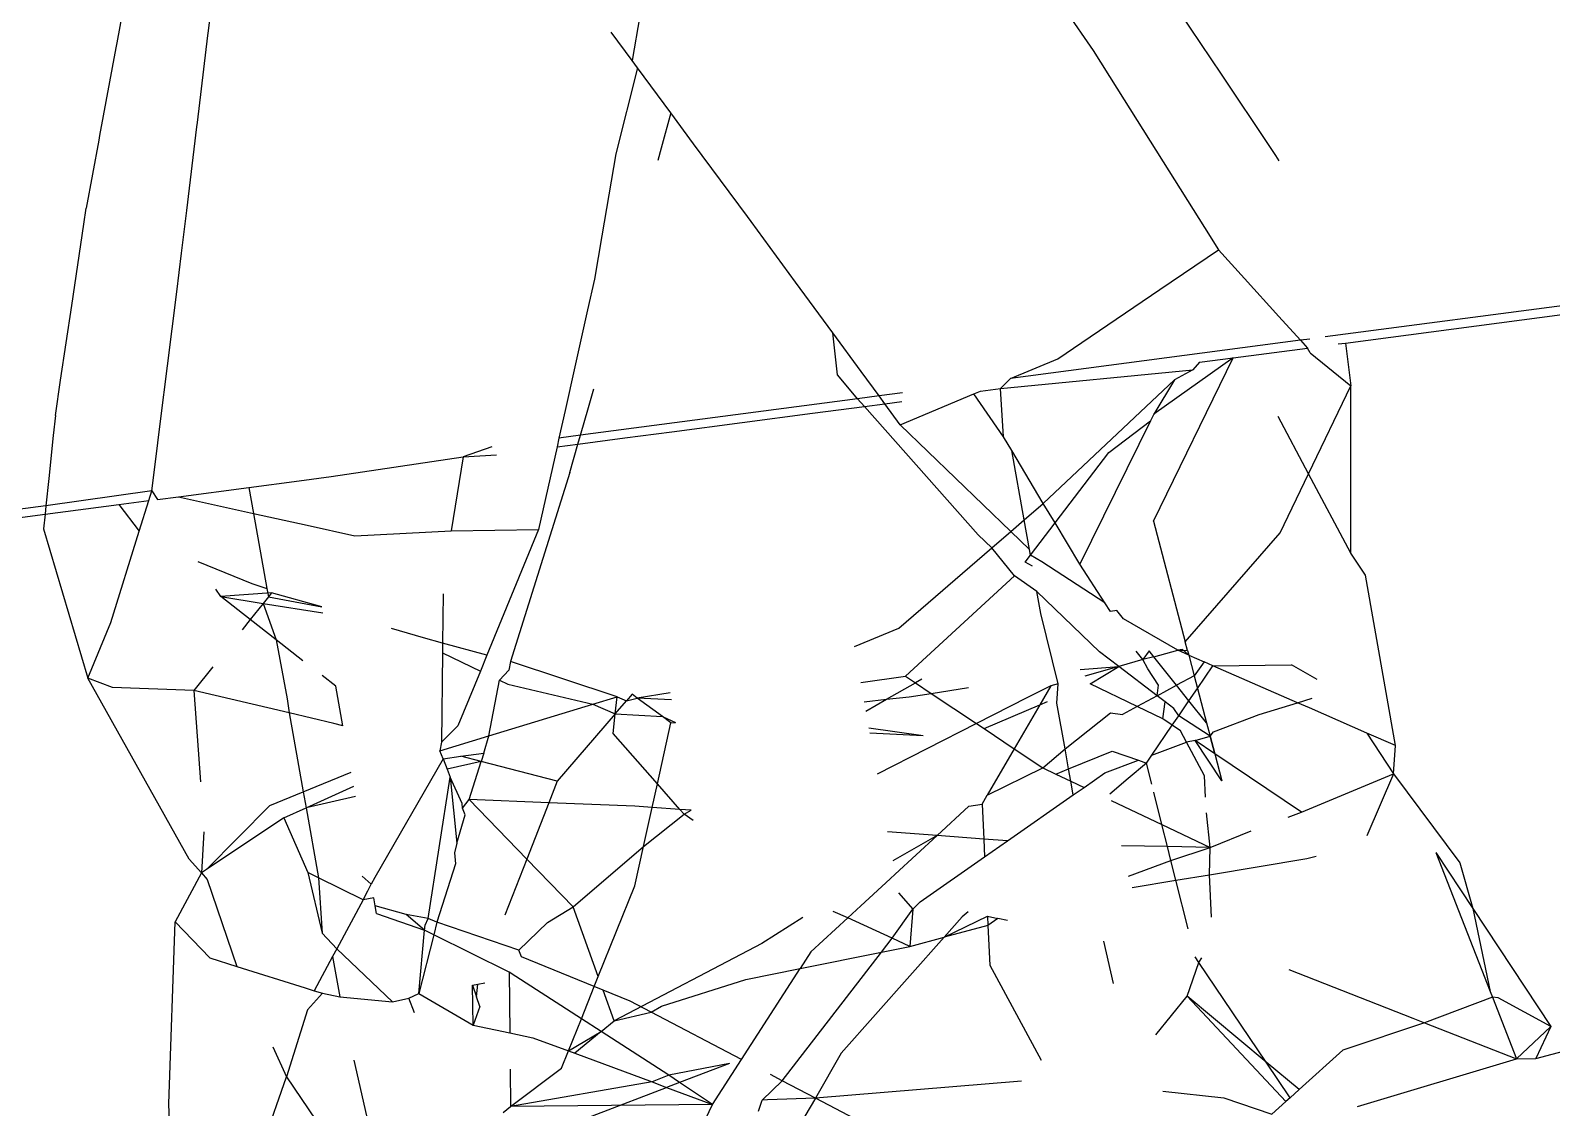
# Model space of a CAD drawing. Header units: inches. Extents: x 3324238 to 135265466, y -1036581 to 20094598.
# Drawn here: x 3354731.3579 to 3354731.6965, y -519087.141 to -519086.9011 of the extents above; entities that cross this region are included whole.
import ezdxf

# ---------------------------------------------------------------- set-up
doc = ezdxf.new("R2010")
doc.units = ezdxf.units.IN
doc.header["$MEASUREMENT"] = 0

msp = doc.modelspace()

# ---------------------------------------------------------------- linework, layer by layer
for p, q in [((3354731.39751, -519086.90125, 0.00267), (3354731.39974, -519086.88293, 0.00267)), ((3354731.38067, -519086.88445, 0.00267), (3354731.37707, -519086.90394, 0.00267)), ((3354731.58827, -519086.89668, 0.00267), (3354731.59444, -519086.90562, 0.00267)), ((3354731.62301, -519086.91091, 0.00267), (3354731.61138, -519086.89358, 0.00267)), ((3354731.49351, -519086.89793, 0.00267), (3354731.4918, -519086.90785, 0.00267)), ((3354731.39503, -519086.92164, 0.00267), (3354731.39738, -519086.90227, 0.00267)), ((3354731.39738, -519086.90227, 0.00267), (3354731.39751, -519086.90125, 0.00267)), ((3354731.4918, -519086.90785, 0.00267), (3354731.48712, -519086.90153, 0.00267)), ((3354731.37686, -519086.90503, 0.00267), (3354731.37326, -519086.92451, 0.00267)), ((3354731.37707, -519086.90394, 0.00267), (3354731.37686, -519086.90503, 0.00267)), ((3354731.59444, -519086.90562, 0.00267), (3354731.5997, -519086.91398, 0.00267)), ((3354731.493, -519086.90947, 0.00267), (3354731.48821, -519086.92866, 0.00267)), ((3354731.493, -519086.90947, 0.00267), (3354731.4918, -519086.90785, 0.00267)), ((3354731.50041, -519086.91949, 0.00267), (3354731.493, -519086.90947, 0.00267)), ((3354731.63397, -519086.92724, 0.00267), (3354731.62301, -519086.91091, 0.00267)), ((3354731.5997, -519086.91398, 0.00267), (3354731.61002, -519086.9304, 0.00267)), ((3354731.50041, -519086.91949, 0.00267), (3354731.49829, -519086.92733, 0.00267)), ((3354731.50551, -519086.92638, 0.00267), (3354731.50041, -519086.91949, 0.00267)), ((3354731.39265, -519086.94125, 0.00267), (3354731.39491, -519086.92264, 0.00267)), ((3354731.39491, -519086.92264, 0.00267), (3354731.39503, -519086.92164, 0.00267)), ((3354731.37307, -519086.92557, 0.00267), (3354731.37027, -519086.94072, 0.00267)), ((3354731.37326, -519086.92451, 0.00267), (3354731.37307, -519086.92557, 0.00267)), ((3354731.51749, -519086.94258, 0.00267), (3354731.50551, -519086.92638, 0.00267)), ((3354731.63514, -519086.92899, 0.00267), (3354731.63397, -519086.92724, 0.00267)), ((3354731.48821, -519086.92866, 0.00267), (3354731.48507, -519086.94685, 0.00267)), ((3354731.49829, -519086.92733, 0.00267), (3354731.49754, -519086.93011, 0.00267)), ((3354731.61002, -519086.9304, 0.00267), (3354731.61923, -519086.94505, 0.00267)), ((3354731.6359, -519086.93021, 0.00267), (3354731.63514, -519086.92899, 0.00267)), ((3354731.36974, -519086.94426, 0.00267), (3354731.37027, -519086.94072, 0.00267)), ((3354731.39149, -519086.95076, 0.00267), (3354731.39265, -519086.94125, 0.00267)), ((3354731.51832, -519086.94369, 0.00267), (3354731.51749, -519086.94258, 0.00267)), ((3354731.52822, -519086.95719, 0.00267), (3354731.51832, -519086.94369, 0.00267)), ((3354731.36705, -519086.9624, 0.00267), (3354731.36974, -519086.94426, 0.00267)), ((3354731.48507, -519086.94685, 0.00267), (3354731.48341, -519086.95651, 0.00267)), ((3354731.61923, -519086.94505, 0.00267), (3354731.62236, -519086.95003, 0.00267)), ((3354731.39043, -519086.95932, 0.00267), (3354731.39149, -519086.95076, 0.00267)), ((3354731.60932, -519086.95886, 0.00267), (3354731.62236, -519086.95003, 0.00267)), ((3354731.62236, -519086.95003, 0.00267), (3354731.62813, -519086.95639, 0.00267)), ((3354731.7923, -519086.95012, 0.00267), (3354731.64611, -519086.96941, 0.00267)), ((3354731.48341, -519086.95651, 0.00267), (3354731.48188, -519086.96338, 0.00267)), ((3354731.53648, -519086.96846, 0.00267), (3354731.52822, -519086.95719, 0.00267)), ((3354731.62813, -519086.95639, 0.00267), (3354731.63583, -519086.96488, 0.00267)), ((3354731.38837, -519086.97585, 0.00267), (3354731.39043, -519086.95932, 0.00267)), ((3354731.59191, -519086.97066, 0.00267), (3354731.60932, -519086.95886, 0.00267)), ((3354731.36459, -519086.97902, 0.00267), (3354731.36705, -519086.9624, 0.00267)), ((3354731.48188, -519086.96338, 0.00267), (3354731.47907, -519086.97602, 0.00267)), ((3354731.65067, -519086.97075, 0.00267), (3354731.70755, -519086.96326, 0.00267)), ((3354731.63583, -519086.96488, 0.00267), (3354731.64061, -519086.97014, 0.00267)), ((3354731.53756, -519086.97782, 0.00267), (3354731.53648, -519086.96846, 0.00267)), ((3354731.54284, -519086.97712, 0.00267), (3354731.53648, -519086.96846, 0.00267)), ((3354731.64061, -519086.97014, 0.00267), (3354731.57607, -519086.97865, 0.00267)), ((3354731.58663, -519086.97424, 0.00267), (3354731.59191, -519086.97066, 0.00267)), ((3354731.64272, -519086.96986, 0.00267), (3354731.64061, -519086.97014, 0.00267)), ((3354731.64061, -519086.97014, 0.00267), (3354731.64218, -519086.97187, 0.00267)), ((3354731.64904, -519086.97096, 0.00267), (3354731.65067, -519086.97075, 0.00267)), ((3354731.65067, -519086.97075, 0.00267), (3354731.65183, -519086.98028, 0.00267)), ((3354731.57607, -519086.97865, 0.00267), (3354731.58663, -519086.97424, 0.00267)), ((3354731.60787, -519087.01044, 0.00267), (3354731.6256, -519086.97405, 0.00267)), ((3354731.6256, -519086.97405, 0.00267), (3354731.60796, -519086.98661, 0.00267)), ((3354731.61814, -519086.97503, 0.00267), (3354731.6256, -519086.97405, 0.00267)), ((3354731.6256, -519086.97405, 0.00267), (3354731.64218, -519086.97187, 0.00267)), ((3354731.64275, -519086.97296, 0.00267), (3354731.64218, -519086.97187, 0.00267)), ((3354731.64275, -519086.97296, 0.00267), (3354731.65183, -519086.98028, 0.00267)), ((3354731.38684, -519086.98817, 0.00267), (3354731.38837, -519086.97585, 0.00267)), ((3354731.47907, -519086.97602, 0.00267), (3354731.4769, -519086.98581, 0.00267)), ((3354731.54056, -519086.98148, 0.00267), (3354731.53756, -519086.97782, 0.00267)), ((3354731.5468, -519086.98252, 0.00267), (3354731.54284, -519086.97712, 0.00267)), ((3354731.57386, -519086.98087, 0.00267), (3354731.61663, -519086.97675, 0.00267)), ((3354731.61663, -519086.97675, 0.00267), (3354731.61254, -519086.97896, 0.00267)), ((3354731.61814, -519086.97503, 0.00267), (3354731.61663, -519086.97675, 0.00267)), ((3354731.36342, -519086.98693, 0.00267), (3354731.36459, -519086.97902, 0.00267)), ((3354731.48208, -519086.98513, 0.00267), (3354731.48327, -519086.98096, 0.00267)), ((3354731.56789, -519086.98208, 0.00267), (3354731.56938, -519086.98146, 0.00267)), ((3354731.56938, -519086.98146, 0.00267), (3354731.57386, -519086.98087, 0.00267)), ((3354731.57386, -519086.98087, 0.00267), (3354731.57607, -519086.97865, 0.00267)), ((3354731.57449, -519086.99163, 0.00267), (3354731.57386, -519086.98087, 0.00267)), ((3354731.58334, -519087.00649, 0.00267), (3354731.61254, -519086.97896, 0.00267)), ((3354731.61254, -519086.97896, 0.00267), (3354731.60796, -519086.98661, 0.00267)), ((3354731.64243, -519086.99985, 0.00267), (3354731.65183, -519086.98028, 0.00267)), ((3354731.65186, -519087.01755, 0.00267), (3354731.65183, -519086.98028, 0.00267)), ((3354731.54203, -519086.98315, 0.00267), (3354731.48031, -519086.99129, 0.00267)), ((3354731.54203, -519086.98315, 0.00267), (3354731.54056, -519086.98148, 0.00267)), ((3354731.5468, -519086.98252, 0.00267), (3354731.54203, -519086.98315, 0.00267)), ((3354731.54354, -519086.98486, 0.00267), (3354731.54203, -519086.98315, 0.00267)), ((3354731.54354, -519086.98486, 0.00267), (3354731.54808, -519086.98426, 0.00267)), ((3354731.55198, -519086.98183, 0.00267), (3354731.5468, -519086.98252, 0.00267)), ((3354731.54808, -519086.98426, 0.00267), (3354731.5468, -519086.98252, 0.00267)), ((3354731.54808, -519086.98426, 0.00267), (3354731.55186, -519086.98376, 0.00267)), ((3354731.55151, -519086.98894, 0.00267), (3354731.54808, -519086.98426, 0.00267)), ((3354731.55151, -519086.98894, 0.00267), (3354731.56789, -519086.98208, 0.00267)), ((3354731.57449, -519086.99163, 0.00267), (3354731.56789, -519086.98208, 0.00267)), ((3354731.36342, -519086.98693, 0.00267), (3354731.36296, -519086.99131, 0.00267)), ((3354731.38564, -519086.99783, 0.00267), (3354731.38684, -519086.98817, 0.00267)), ((3354731.4769, -519086.98581, 0.00267), (3354731.47554, -519086.99192, 0.00267)), ((3354731.48031, -519086.99129, 0.00267), (3354731.48208, -519086.98513, 0.00267)), ((3354731.50067, -519086.99051, 0.00267), (3354731.53201, -519086.98638, 0.00267)), ((3354731.53201, -519086.98638, 0.00267), (3354731.54354, -519086.98486, 0.00267)), ((3354731.56887, -519087.0135, 0.00267), (3354731.54354, -519086.98486, 0.00267)), ((3354731.60723, -519086.98809, 0.00267), (3354731.59149, -519087.01996, 0.00267)), ((3354731.59798, -519086.99516, 0.00267), (3354731.60723, -519086.98809, 0.00267)), ((3354731.60796, -519086.98661, 0.00267), (3354731.60723, -519086.98809, 0.00267)), ((3354731.64243, -519086.99985, 0.00267), (3354731.63565, -519086.98713, 0.00267)), ((3354731.36296, -519086.99131, 0.00267), (3354731.36196, -519087.00095, 0.00267)), ((3354731.48031, -519086.99129, 0.00267), (3354731.47554, -519086.99192, 0.00267)), ((3354731.47974, -519086.99326, 0.00267), (3354731.48031, -519086.99129, 0.00267)), ((3354731.49017, -519086.99189, 0.00267), (3354731.50067, -519086.99051, 0.00267)), ((3354731.57611, -519087.01273, 0.00267), (3354731.55151, -519086.98894, 0.00267)), ((3354731.46062, -519086.99389, 0.00267), (3354731.45421, -519086.99608, 0.00267)), ((3354731.47511, -519086.99387, 0.00267), (3354731.47101, -519087.0123, 0.00267)), ((3354731.47554, -519086.99192, 0.00267), (3354731.47511, -519086.99387, 0.00267)), ((3354731.47511, -519086.99387, 0.00267), (3354731.47974, -519086.99326, 0.00267)), ((3354731.47793, -519086.99956, 0.00267), (3354731.47974, -519086.99326, 0.00267)), ((3354731.47974, -519086.99326, 0.00267), (3354731.49017, -519086.99189, 0.00267)), ((3354731.57633, -519086.99469, 0.00267), (3354731.57449, -519086.99163, 0.00267)), ((3354731.58334, -519087.00649, 0.00267), (3354731.57633, -519086.99469, 0.00267)), ((3354731.57909, -519087.01015, 0.00267), (3354731.57633, -519086.99469, 0.00267)), ((3354731.38491, -519087.00367, 0.00267), (3354731.38564, -519086.99783, 0.00267)), ((3354731.42484, -519087.00049, 0.00267), (3354731.45421, -519086.99608, 0.00267)), ((3354731.45421, -519086.99608, 0.00267), (3354731.45152, -519087.01259, 0.00267)), ((3354731.45421, -519086.99608, 0.00267), (3354731.46161, -519086.99565, 0.00267)), ((3354731.58599, -519087.0108, 0.00267), (3354731.59798, -519086.99516, 0.00267)), ((3354731.36196, -519087.00095, 0.00267), (3354731.36133, -519087.00699, 0.00267)), ((3354731.40648, -519087.00291, 0.00267), (3354731.41769, -519087.00143, 0.00267)), ((3354731.41769, -519087.00143, 0.00267), (3354731.42484, -519087.00049, 0.00267)), ((3354731.47793, -519086.99956, 0.00267), (3354731.46477, -519087.04167, 0.00267)), ((3354731.6361, -519087.01303, 0.00267), (3354731.64243, -519086.99985, 0.00267)), ((3354731.65186, -519087.01755, 0.00267), (3354731.64243, -519086.99985, 0.00267)), ((3354731.38491, -519087.00367, 0.00267), (3354731.36133, -519087.00699, 0.00267)), ((3354731.38423, -519087.00584, 0.00267), (3354731.38491, -519087.00367, 0.00267)), ((3354731.38491, -519087.00367, 0.00267), (3354731.38616, -519087.00559, 0.00267)), ((3354731.38616, -519087.00559, 0.00267), (3354731.3908, -519087.00498, 0.00267)), ((3354731.3908, -519087.00498, 0.00267), (3354731.40648, -519087.00291, 0.00267)), ((3354731.3908, -519087.00498, 0.00267), (3354731.40751, -519087.00868, 0.00267)), ((3354731.40648, -519087.00291, 0.00267), (3354731.40751, -519087.00868, 0.00267)), ((3354731.36133, -519087.00699, 0.00267), (3354727.58584, -519087.50611, 0.00267)), ((3354731.36113, -519087.00888, 0.00267), (3354731.37753, -519087.00672, 0.00267)), ((3354731.36133, -519087.00699, 0.00267), (3354731.36113, -519087.00888, 0.00267)), ((3354731.37753, -519087.00672, 0.00267), (3354731.38423, -519087.00584, 0.00267)), ((3354731.37753, -519087.00672, 0.00267), (3354731.3821, -519087.01265, 0.00267)), ((3354731.3821, -519087.01265, 0.00267), (3354731.38423, -519087.00584, 0.00267)), ((3354731.57909, -519087.01015, 0.00267), (3354731.58334, -519087.00649, 0.00267)), ((3354731.58599, -519087.0108, 0.00267), (3354731.58334, -519087.00649, 0.00267)), ((3354727.58584, -519087.50611, 0.00267), (3354731.36113, -519087.00888, 0.00267)), ((3354731.36113, -519087.00888, 0.00267), (3354731.36079, -519087.01216, 0.00267)), ((3354731.40751, -519087.00868, 0.00267), (3354731.41051, -519087.02544, 0.00267)), ((3354731.40751, -519087.00868, 0.00267), (3354731.41946, -519087.01133, 0.00267)), ((3354731.41946, -519087.01133, 0.00267), (3354731.43006, -519087.01369, 0.00267)), ((3354731.57611, -519087.01273, 0.00267), (3354731.57909, -519087.01015, 0.00267)), ((3354731.58028, -519087.01676, 0.00267), (3354731.57909, -519087.01015, 0.00267)), ((3354731.58049, -519087.01798, 0.00267), (3354731.58599, -519087.0108, 0.00267)), ((3354731.59149, -519087.01996, 0.00267), (3354731.58599, -519087.0108, 0.00267)), ((3354731.60787, -519087.01044, 0.00267), (3354731.61496, -519087.03731, 0.00267)), ((3354731.36079, -519087.01216, 0.00267), (3354731.37068, -519087.0454, 0.00267)), ((3354731.37574, -519087.03299, 0.00267), (3354731.3821, -519087.01265, 0.00267)), ((3354731.43006, -519087.01369, 0.00267), (3354731.45152, -519087.01259, 0.00267)), ((3354731.45152, -519087.01259, 0.00267), (3354731.47101, -519087.0123, 0.00267)), ((3354731.47101, -519087.0123, 0.00267), (3354731.45951, -519087.04025, 0.00267)), ((3354731.57187, -519087.01638, 0.00267), (3354731.56887, -519087.0135, 0.00267)), ((3354731.57187, -519087.01638, 0.00267), (3354731.57611, -519087.01273, 0.00267)), ((3354731.58028, -519087.01676, 0.00267), (3354731.57611, -519087.01273, 0.00267)), ((3354731.61496, -519087.03731, 0.00267), (3354731.6361, -519087.01303, 0.00267)), ((3354731.5512, -519087.03424, 0.00267), (3354731.57187, -519087.01638, 0.00267)), ((3354731.57696, -519087.0226, 0.00267), (3354731.57187, -519087.01638, 0.00267)), ((3354731.57931, -519087.01953, 0.00267), (3354731.58049, -519087.01798, 0.00267)), ((3354731.58049, -519087.01798, 0.00267), (3354731.58028, -519087.01676, 0.00267)), ((3354731.58307, -519087.01946, 0.00267), (3354731.58049, -519087.01798, 0.00267)), ((3354731.65506, -519087.02243, 0.00267), (3354731.65186, -519087.01755, 0.00267)), ((3354731.39514, -519087.01942, 0.00267), (3354731.40712, -519087.02431, 0.00267)), ((3354731.58094, -519087.02047, 0.00267), (3354731.57931, -519087.01953, 0.00267)), ((3354731.59708, -519087.02859, 0.00267), (3354731.58307, -519087.01946, 0.00267)), ((3354731.59708, -519087.02859, 0.00267), (3354731.59149, -519087.01996, 0.00267)), ((3354731.40712, -519087.02431, 0.00267), (3354731.41051, -519087.02544, 0.00267)), ((3354731.41051, -519087.02544, 0.00267), (3354731.41083, -519087.02727, 0.00267)), ((3354731.55268, -519087.04492, 0.00267), (3354731.57696, -519087.0226, 0.00267)), ((3354731.58194, -519087.02608, 0.00267), (3354731.57696, -519087.0226, 0.00267)), ((3354731.66175, -519087.06037, 0.00267), (3354731.65506, -519087.02243, 0.00267)), ((3354731.40022, -519087.02723, 0.00267), (3354731.39912, -519087.02555, 0.00267)), ((3354731.41155, -519087.02637, 0.00267), (3354731.40022, -519087.02723, 0.00267)), ((3354731.40022, -519087.02723, 0.00267), (3354731.40967, -519087.02873, 0.00267)), ((3354731.40679, -519087.03235, 0.00267), (3354731.40022, -519087.02723, 0.00267)), ((3354731.40967, -519087.02873, 0.00267), (3354731.40679, -519087.03235, 0.00267)), ((3354731.41083, -519087.02727, 0.00267), (3354731.40967, -519087.02873, 0.00267)), ((3354731.40967, -519087.02873, 0.00267), (3354731.41255, -519087.03684, 0.00267)), ((3354731.40967, -519087.02873, 0.00267), (3354731.42295, -519087.03084, 0.00267)), ((3354731.41155, -519087.02637, 0.00267), (3354731.41083, -519087.02727, 0.00267)), ((3354731.41083, -519087.02727, 0.00267), (3354731.42271, -519087.02949, 0.00267)), ((3354731.42271, -519087.02949, 0.00267), (3354731.41155, -519087.02637, 0.00267)), ((3354731.44973, -519087.02662, 0.00267), (3354731.44962, -519087.03757, 0.00267)), ((3354731.58282, -519087.03096, 0.00267), (3354731.58194, -519087.02608, 0.00267)), ((3354731.59587, -519087.03949, 0.00267), (3354731.58194, -519087.02608, 0.00267)), ((3354731.59833, -519087.03051, 0.00267), (3354731.59708, -519087.02859, 0.00267)), ((3354731.58666, -519087.04661, 0.00267), (3354731.58282, -519087.03096, 0.00267)), ((3354731.59977, -519087.03034, 0.00267), (3354731.59833, -519087.03051, 0.00267)), ((3354731.60125, -519087.0322, 0.00267), (3354731.59977, -519087.03034, 0.00267)), ((3354731.61333, -519087.03918, 0.00267), (3354731.60125, -519087.0322, 0.00267)), ((3354731.37068, -519087.0454, 0.00267), (3354731.37574, -519087.03299, 0.00267)), ((3354731.40679, -519087.03235, 0.00267), (3354731.405, -519087.0346, 0.00267)), ((3354731.41255, -519087.03684, 0.00267), (3354731.40679, -519087.03235, 0.00267)), ((3354731.44541, -519087.03643, 0.00267), (3354731.43825, -519087.03435, 0.00267)), ((3354731.5413, -519087.03831, 0.00267), (3354731.5512, -519087.03424, 0.00267)), ((3354731.41853, -519087.0415, 0.00267), (3354731.41255, -519087.03684, 0.00267)), ((3354731.41255, -519087.03684, 0.00267), (3354731.415, -519087.05, 0.00267)), ((3354731.44962, -519087.03757, 0.00267), (3354731.44541, -519087.03643, 0.00267)), ((3354731.44962, -519087.03757, 0.00267), (3354731.44959, -519087.03976, 0.00267)), ((3354731.45951, -519087.04025, 0.00267), (3354731.44962, -519087.03757, 0.00267)), ((3354731.61433, -519087.03903, 0.00267), (3354731.61333, -519087.03918, 0.00267)), ((3354731.61433, -519087.03903, 0.00267), (3354731.61573, -519087.04023, 0.00267)), ((3354731.61545, -519087.03919, 0.00267), (3354731.61496, -519087.03731, 0.00267)), ((3354731.44959, -519087.03976, 0.00267), (3354731.44939, -519087.05963, 0.00267)), ((3354731.44959, -519087.03976, 0.00267), (3354731.45806, -519087.04379, 0.00267)), ((3354731.45951, -519087.04025, 0.00267), (3354731.45806, -519087.04379, 0.00267)), ((3354731.46477, -519087.04167, 0.00267), (3354731.46435, -519087.04362, 0.00267)), ((3354731.48847, -519087.04955, 0.00267), (3354731.46477, -519087.04167, 0.00267)), ((3354731.60017, -519087.04277, 0.00267), (3354731.59587, -519087.03949, 0.00267)), ((3354731.60553, -519087.04125, 0.00267), (3354731.60017, -519087.04277, 0.00267)), ((3354731.60553, -519087.04125, 0.00267), (3354731.60405, -519087.03934, 0.00267)), ((3354731.60691, -519087.03929, 0.00267), (3354731.60553, -519087.04125, 0.00267)), ((3354731.60798, -519087.04063, 0.00267), (3354731.60553, -519087.04125, 0.00267)), ((3354731.60663, -519087.04332, 0.00267), (3354731.60553, -519087.04125, 0.00267)), ((3354731.60798, -519087.04063, 0.00267), (3354731.60691, -519087.03929, 0.00267)), ((3354731.60798, -519087.04063, 0.00267), (3354731.61333, -519087.03918, 0.00267)), ((3354731.61304, -519087.04697, 0.00267), (3354731.60798, -519087.04063, 0.00267)), ((3354731.61333, -519087.03918, 0.00267), (3354731.61545, -519087.03919, 0.00267)), ((3354731.61573, -519087.04023, 0.00267), (3354731.61333, -519087.03918, 0.00267)), ((3354731.61545, -519087.03919, 0.00267), (3354731.61573, -519087.04023, 0.00267)), ((3354731.61573, -519087.04023, 0.00267), (3354731.61917, -519087.04173, 0.00267)), ((3354731.61573, -519087.04023, 0.00267), (3354731.61695, -519087.04487, 0.00267)), ((3354731.61917, -519087.04173, 0.00267), (3354731.61695, -519087.04487, 0.00267)), ((3354731.62113, -519087.04262, 0.00267), (3354731.61917, -519087.04173, 0.00267)), ((3354731.37612, -519087.04747, 0.00267), (3354731.37068, -519087.0454, 0.00267)), ((3354731.3932, -519087.0857, 0.00267), (3354731.37068, -519087.0454, 0.00267)), ((3354731.39846, -519087.04283, 0.00267), (3354731.39427, -519087.04811, 0.00267)), ((3354731.42586, -519087.04714, 0.00267), (3354731.42278, -519087.04477, 0.00267)), ((3354731.45806, -519087.04379, 0.00267), (3354731.45305, -519087.05596, 0.00267)), ((3354731.46232, -519087.04583, 0.00267), (3354731.46435, -519087.04362, 0.00267)), ((3354731.54273, -519087.04631, 0.00267), (3354731.55268, -519087.04492, 0.00267)), ((3354731.55268, -519087.04492, 0.00267), (3354731.55489, -519087.0464, 0.00267)), ((3354731.55634, -519087.04558, 0.00267), (3354731.55489, -519087.0464, 0.00267)), ((3354731.59158, -519087.04347, 0.00267), (3354731.60017, -519087.04277, 0.00267)), ((3354731.60017, -519087.04277, 0.00267), (3354731.59259, -519087.04492, 0.00267)), ((3354731.59381, -519087.04667, 0.00267), (3354731.60017, -519087.04277, 0.00267)), ((3354731.60872, -519087.04929, 0.00267), (3354731.60017, -519087.04277, 0.00267)), ((3354731.60899, -519087.04696, 0.00267), (3354731.60663, -519087.04332, 0.00267)), ((3354731.61695, -519087.04487, 0.00267), (3354731.61304, -519087.04697, 0.00267)), ((3354731.61695, -519087.04487, 0.00267), (3354731.61769, -519087.04766, 0.00267)), ((3354731.61769, -519087.04766, 0.00267), (3354731.62113, -519087.04262, 0.00267)), ((3354731.62113, -519087.04262, 0.00267), (3354731.63865, -519087.04243, 0.00267)), ((3354731.63997, -519087.05084, 0.00267), (3354731.62113, -519087.04262, 0.00267)), ((3354731.64435, -519087.04568, 0.00267), (3354731.63865, -519087.04243, 0.00267)), ((3354731.39427, -519087.04811, 0.00267), (3354731.37612, -519087.04747, 0.00267)), ((3354731.39427, -519087.04811, 0.00267), (3354731.39571, -519087.06843, 0.00267)), ((3354731.41546, -519087.05313, 0.00267), (3354731.39427, -519087.04811, 0.00267)), ((3354731.42745, -519087.05602, 0.00267), (3354731.42586, -519087.04714, 0.00267)), ((3354731.45995, -519087.05824, 0.00267), (3354731.46232, -519087.04583, 0.00267)), ((3354731.46232, -519087.04583, 0.00267), (3354731.46415, -519087.04671, 0.00267)), ((3354731.46415, -519087.04671, 0.00267), (3354731.48305, -519087.0512, 0.00267)), ((3354731.4918, -519087.04898, 0.00267), (3354731.49054, -519087.05045, 0.00267)), ((3354731.49292, -519087.0498, 0.00267), (3354731.4918, -519087.04898, 0.00267)), ((3354731.50032, -519087.04866, 0.00267), (3354731.49292, -519087.0498, 0.00267)), ((3354731.54843, -519087.05009, 0.00267), (3354731.55489, -519087.0464, 0.00267)), ((3354731.55353, -519087.04953, 0.00267), (3354731.55841, -519087.04876, 0.00267)), ((3354731.55489, -519087.0464, 0.00267), (3354731.55841, -519087.04876, 0.00267)), ((3354731.55841, -519087.04876, 0.00267), (3354731.5667, -519087.04744, 0.00267)), ((3354731.55841, -519087.04876, 0.00267), (3354731.56849, -519087.05549, 0.00267)), ((3354731.58506, -519087.04706, 0.00267), (3354731.57973, -519087.04977, 0.00267)), ((3354731.58506, -519087.04706, 0.00267), (3354731.58258, -519087.05134, 0.00267)), ((3354731.58666, -519087.04661, 0.00267), (3354731.58506, -519087.04706, 0.00267)), ((3354731.58639, -519087.05097, 0.00267), (3354731.58666, -519087.04661, 0.00267)), ((3354731.60426, -519087.05169, 0.00267), (3354731.59381, -519087.04667, 0.00267)), ((3354731.60872, -519087.04929, 0.00267), (3354731.60899, -519087.04696, 0.00267)), ((3354731.60872, -519087.04929, 0.00267), (3354731.61304, -519087.04697, 0.00267)), ((3354731.6158, -519087.05043, 0.00267), (3354731.61304, -519087.04697, 0.00267)), ((3354731.6158, -519087.05043, 0.00267), (3354731.61769, -519087.04766, 0.00267)), ((3354731.61769, -519087.04766, 0.00267), (3354731.61972, -519087.05535, 0.00267)), ((3354731.415, -519087.05, 0.00267), (3354731.41546, -519087.05313, 0.00267)), ((3354731.45995, -519087.05824, 0.00267), (3354731.48305, -519087.0512, 0.00267)), ((3354731.48305, -519087.0512, 0.00267), (3354731.48847, -519087.04955, 0.00267)), ((3354731.48305, -519087.0512, 0.00267), (3354731.48807, -519087.05331, 0.00267)), ((3354731.48807, -519087.05331, 0.00267), (3354731.48847, -519087.04955, 0.00267)), ((3354731.48807, -519087.05331, 0.00267), (3354731.49054, -519087.05045, 0.00267)), ((3354731.48847, -519087.04955, 0.00267), (3354731.49054, -519087.05045, 0.00267)), ((3354731.49054, -519087.05045, 0.00267), (3354731.49292, -519087.0498, 0.00267)), ((3354731.5006, -519087.05024, 0.00267), (3354731.49292, -519087.0498, 0.00267)), ((3354731.49858, -519087.05395, 0.00267), (3354731.49292, -519087.0498, 0.00267)), ((3354731.5435, -519087.05063, 0.00267), (3354731.54843, -519087.05009, 0.00267)), ((3354731.54387, -519087.0527, 0.00267), (3354731.54843, -519087.05009, 0.00267)), ((3354731.54843, -519087.05009, 0.00267), (3354731.55353, -519087.04953, 0.00267)), ((3354731.57973, -519087.04977, 0.00267), (3354731.56849, -519087.05549, 0.00267)), ((3354731.57017, -519087.05662, 0.00267), (3354731.58258, -519087.05134, 0.00267)), ((3354731.58258, -519087.05134, 0.00267), (3354731.5769, -519087.06112, 0.00267)), ((3354731.58258, -519087.05134, 0.00267), (3354731.58433, -519087.0506, 0.00267)), ((3354731.58821, -519087.0611, 0.00267), (3354731.58639, -519087.05097, 0.00267)), ((3354731.60426, -519087.05169, 0.00267), (3354731.60096, -519087.05347, 0.00267)), ((3354731.60872, -519087.04929, 0.00267), (3354731.60426, -519087.05169, 0.00267)), ((3354731.60998, -519087.05443, 0.00267), (3354731.60426, -519087.05169, 0.00267)), ((3354731.61053, -519087.05067, 0.00267), (3354731.60872, -519087.04929, 0.00267)), ((3354731.60998, -519087.05443, 0.00267), (3354731.61053, -519087.05067, 0.00267)), ((3354731.61241, -519087.0521, 0.00267), (3354731.61053, -519087.05067, 0.00267)), ((3354731.61352, -519087.05377, 0.00267), (3354731.61241, -519087.0521, 0.00267)), ((3354731.61352, -519087.05377, 0.00267), (3354731.6158, -519087.05043, 0.00267)), ((3354731.61972, -519087.05535, 0.00267), (3354731.6158, -519087.05043, 0.00267)), ((3354731.63139, -519087.05349, 0.00267), (3354731.63997, -519087.05084, 0.00267)), ((3354731.63997, -519087.05084, 0.00267), (3354731.64325, -519087.04982, 0.00267)), ((3354731.64266, -519087.05201, 0.00267), (3354731.63997, -519087.05084, 0.00267)), ((3354731.65542, -519087.0576, 0.00267), (3354731.64266, -519087.05201, 0.00267)), ((3354731.42538, -519087.05548, 0.00267), (3354731.41546, -519087.05313, 0.00267)), ((3354731.41546, -519087.05313, 0.00267), (3354731.4186, -519087.07068, 0.00267)), ((3354731.42745, -519087.05602, 0.00267), (3354731.42538, -519087.05548, 0.00267)), ((3354731.45305, -519087.05596, 0.00267), (3354731.44939, -519087.05963, 0.00267)), ((3354731.48807, -519087.05331, 0.00267), (3354731.47515, -519087.0683, 0.00267)), ((3354731.48759, -519087.05774, 0.00267), (3354731.48807, -519087.05331, 0.00267)), ((3354731.48807, -519087.05331, 0.00267), (3354731.49858, -519087.05395, 0.00267)), ((3354731.49745, -519087.06894, 0.00267), (3354731.50047, -519087.05534, 0.00267)), ((3354731.50047, -519087.05534, 0.00267), (3354731.49858, -519087.05395, 0.00267)), ((3354731.49858, -519087.05395, 0.00267), (3354731.50149, -519087.05522, 0.00267)), ((3354731.50047, -519087.05534, 0.00267), (3354731.50149, -519087.05522, 0.00267)), ((3354731.56849, -519087.05549, 0.00267), (3354731.54638, -519087.06674, 0.00267)), ((3354731.56849, -519087.05549, 0.00267), (3354731.57017, -519087.05662, 0.00267)), ((3354731.58821, -519087.0611, 0.00267), (3354731.59833, -519087.05311, 0.00267)), ((3354731.59833, -519087.05311, 0.00267), (3354731.60096, -519087.05347, 0.00267)), ((3354731.60754, -519087.06252, 0.00267), (3354731.61209, -519087.05586, 0.00267)), ((3354731.61209, -519087.05586, 0.00267), (3354731.60998, -519087.05443, 0.00267)), ((3354731.61209, -519087.05586, 0.00267), (3354731.61352, -519087.05377, 0.00267)), ((3354731.61394, -519087.0571, 0.00267), (3354731.61209, -519087.05586, 0.00267)), ((3354731.62049, -519087.05828, 0.00267), (3354731.61352, -519087.05377, 0.00267)), ((3354731.61972, -519087.05535, 0.00267), (3354731.62049, -519087.05828, 0.00267)), ((3354731.62129, -519087.05732, 0.00267), (3354731.63139, -519087.05349, 0.00267)), ((3354731.44902, -519087.06157, 0.00267), (3354731.45995, -519087.05824, 0.00267)), ((3354731.45881, -519087.06205, 0.00267), (3354731.45995, -519087.05824, 0.00267)), ((3354731.45881, -519087.06205, 0.00267), (3354731.45995, -519087.05824, 0.00267)), ((3354731.49745, -519087.06894, 0.00267), (3354731.48759, -519087.05774, 0.00267)), ((3354731.55664, -519087.05822, 0.00267), (3354731.54455, -519087.0565, 0.00267)), ((3354731.55664, -519087.05822, 0.00267), (3354731.54475, -519087.05761, 0.00267)), ((3354731.57017, -519087.05662, 0.00267), (3354731.5769, -519087.06112, 0.00267)), ((3354731.61526, -519087.0596, 0.00267), (3354731.61394, -519087.0571, 0.00267)), ((3354731.61718, -519087.05928, 0.00267), (3354731.61526, -519087.0596, 0.00267)), ((3354731.61718, -519087.05928, 0.00267), (3354731.62049, -519087.05828, 0.00267)), ((3354731.62312, -519087.06822, 0.00267), (3354731.61718, -519087.05928, 0.00267)), ((3354731.62153, -519087.06221, 0.00267), (3354731.61718, -519087.05928, 0.00267)), ((3354731.62049, -519087.05828, 0.00267), (3354731.62129, -519087.05732, 0.00267)), ((3354731.62049, -519087.05828, 0.00267), (3354731.62153, -519087.06221, 0.00267)), ((3354731.62153, -519087.06221, 0.00267), (3354731.62049, -519087.05828, 0.00267)), ((3354731.66175, -519087.06037, 0.00267), (3354731.65542, -519087.0576, 0.00267)), ((3354731.65542, -519087.0576, 0.00267), (3354731.6613, -519087.06666, 0.00267)), ((3354731.44939, -519087.05963, 0.00267), (3354731.44902, -519087.06157, 0.00267)), ((3354731.44972, -519087.06333, 0.00267), (3354731.44902, -519087.06157, 0.00267)), ((3354731.45369, -519087.06277, 0.00267), (3354731.45881, -519087.06205, 0.00267)), ((3354731.45881, -519087.06205, 0.00267), (3354731.45824, -519087.06395, 0.00267)), ((3354731.5769, -519087.06112, 0.00267), (3354731.5709, -519087.07145, 0.00267)), ((3354731.5769, -519087.06112, 0.00267), (3354731.58326, -519087.06536, 0.00267)), ((3354731.58326, -519087.06536, 0.00267), (3354731.58821, -519087.0611, 0.00267)), ((3354731.58901, -519087.06557, 0.00267), (3354731.58821, -519087.0611, 0.00267)), ((3354731.58901, -519087.06557, 0.00267), (3354731.59867, -519087.06161, 0.00267)), ((3354731.59867, -519087.06161, 0.00267), (3354731.60455, -519087.06366, 0.00267)), ((3354731.60634, -519087.06428, 0.00267), (3354731.60754, -519087.06252, 0.00267)), ((3354731.60754, -519087.06252, 0.00267), (3354731.61526, -519087.0596, 0.00267)), ((3354731.61926, -519087.06713, 0.00267), (3354731.61526, -519087.0596, 0.00267)), ((3354731.64084, -519087.07521, 0.00267), (3354731.62153, -519087.06221, 0.00267)), ((3354731.62153, -519087.06221, 0.00267), (3354731.62312, -519087.06822, 0.00267)), ((3354731.6613, -519087.06666, 0.00267), (3354731.66175, -519087.06037, 0.00267)), ((3354731.44972, -519087.06333, 0.00267), (3354731.43455, -519087.08977, 0.00267)), ((3354731.44972, -519087.06333, 0.00267), (3354731.45369, -519087.06277, 0.00267)), ((3354731.44972, -519087.06333, 0.00267), (3354731.45064, -519087.06567, 0.00267)), ((3354731.45824, -519087.06395, 0.00267), (3354731.45064, -519087.06567, 0.00267)), ((3354731.45064, -519087.06567, 0.00267), (3354731.45133, -519087.06739, 0.00267)), ((3354731.45824, -519087.06395, 0.00267), (3354731.45369, -519087.06277, 0.00267)), ((3354731.45557, -519087.07243, 0.00267), (3354731.45824, -519087.06395, 0.00267)), ((3354731.47515, -519087.0683, 0.00267), (3354731.45824, -519087.06395, 0.00267)), ((3354731.5709, -519087.07145, 0.00267), (3354731.58326, -519087.06536, 0.00267)), ((3354731.58326, -519087.06536, 0.00267), (3354731.58614, -519087.06674, 0.00267)), ((3354731.58614, -519087.06674, 0.00267), (3354731.58901, -519087.06557, 0.00267)), ((3354731.5895, -519087.06833, 0.00267), (3354731.58901, -519087.06557, 0.00267)), ((3354731.59707, -519087.06649, 0.00267), (3354731.60455, -519087.06366, 0.00267)), ((3354731.60634, -519087.06428, 0.00267), (3354731.60227, -519087.06774, 0.00267)), ((3354731.60455, -519087.06366, 0.00267), (3354731.60634, -519087.06428, 0.00267)), ((3354731.60753, -519087.069, 0.00267), (3354731.60634, -519087.06428, 0.00267)), ((3354731.4186, -519087.07068, 0.00267), (3354731.42929, -519087.06632, 0.00267)), ((3354731.41923, -519087.07422, 0.00267), (3354731.42985, -519087.06945, 0.00267)), ((3354731.4464, -519087.0989, 0.00267), (3354731.45133, -519087.06739, 0.00267)), ((3354731.45399, -519087.0733, 0.00267), (3354731.45133, -519087.06739, 0.00267)), ((3354731.45133, -519087.06739, 0.00267), (3354731.45277, -519087.08214, 0.00267)), ((3354731.47515, -519087.0683, 0.00267), (3354731.47326, -519087.07313, 0.00267)), ((3354731.49629, -519087.07416, 0.00267), (3354731.49745, -519087.06894, 0.00267)), ((3354731.50245, -519087.07461, 0.00267), (3354731.49745, -519087.06894, 0.00267)), ((3354731.58614, -519087.06674, 0.00267), (3354731.5895, -519087.06833, 0.00267)), ((3354731.5895, -519087.06833, 0.00267), (3354731.59243, -519087.06973, 0.00267)), ((3354731.59005, -519087.07139, 0.00267), (3354731.5895, -519087.06833, 0.00267)), ((3354731.59243, -519087.06973, 0.00267), (3354731.59707, -519087.06649, 0.00267)), ((3354731.60227, -519087.06774, 0.00267), (3354731.59815, -519087.07123, 0.00267)), ((3354731.61949, -519087.07188, 0.00267), (3354731.61926, -519087.06713, 0.00267)), ((3354731.64084, -519087.07521, 0.00267), (3354731.6613, -519087.06666, 0.00267)), ((3354731.6613, -519087.06666, 0.00267), (3354731.65539, -519087.08051, 0.00267)), ((3354731.6613, -519087.06666, 0.00267), (3354731.67607, -519087.08653, 0.00267)), ((3354731.41117, -519087.07371, 0.00267), (3354731.4186, -519087.07068, 0.00267)), ((3354731.4186, -519087.07068, 0.00267), (3354731.41923, -519087.07422, 0.00267)), ((3354731.43026, -519087.07171, 0.00267), (3354731.41923, -519087.07422, 0.00267)), ((3354731.45408, -519087.07435, 0.00267), (3354731.45557, -519087.07243, 0.00267)), ((3354731.46837, -519087.08566, 0.00267), (3354731.45557, -519087.07243, 0.00267)), ((3354731.47326, -519087.07313, 0.00267), (3354731.45557, -519087.07243, 0.00267)), ((3354731.56974, -519087.07345, 0.00267), (3354731.5709, -519087.07145, 0.00267)), ((3354731.57539, -519087.08162, 0.00267), (3354731.59005, -519087.07139, 0.00267)), ((3354731.59005, -519087.07139, 0.00267), (3354731.59243, -519087.06973, 0.00267)), ((3354731.59846, -519087.07259, 0.00267), (3354731.60978, -519087.07797, 0.00267)), ((3354731.60978, -519087.07797, 0.00267), (3354731.60798, -519087.07079, 0.00267)), ((3354731.39709, -519087.08796, 0.00267), (3354731.41117, -519087.07371, 0.00267)), ((3354731.41427, -519087.07645, 0.00267), (3354731.41923, -519087.07422, 0.00267)), ((3354731.41923, -519087.07422, 0.00267), (3354731.42202, -519087.08982, 0.00267)), ((3354731.45277, -519087.08214, 0.00267), (3354731.45467, -519087.07583, 0.00267)), ((3354731.45408, -519087.07435, 0.00267), (3354731.45399, -519087.0733, 0.00267)), ((3354731.45467, -519087.07583, 0.00267), (3354731.45408, -519087.07435, 0.00267)), ((3354731.47326, -519087.07313, 0.00267), (3354731.46837, -519087.08566, 0.00267)), ((3354731.49239, -519087.07388, 0.00267), (3354731.47326, -519087.07313, 0.00267)), ((3354731.49629, -519087.07416, 0.00267), (3354731.49239, -519087.07388, 0.00267)), ((3354731.49437, -519087.08285, 0.00267), (3354731.49629, -519087.07416, 0.00267)), ((3354731.49437, -519087.08285, 0.00267), (3354731.50341, -519087.0757, 0.00267)), ((3354731.50245, -519087.07461, 0.00267), (3354731.49629, -519087.07416, 0.00267)), ((3354731.50341, -519087.0757, 0.00267), (3354731.50245, -519087.07461, 0.00267)), ((3354731.505, -519087.0748, 0.00267), (3354731.50245, -519087.07461, 0.00267)), ((3354731.50341, -519087.0757, 0.00267), (3354731.505, -519087.0748, 0.00267)), ((3354731.5054, -519087.07708, 0.00267), (3354731.50341, -519087.0757, 0.00267)), ((3354731.55972, -519087.08043, 0.00267), (3354731.56678, -519087.07392, 0.00267)), ((3354731.56678, -519087.07392, 0.00267), (3354731.56974, -519087.07345, 0.00267)), ((3354731.56974, -519087.07345, 0.00267), (3354731.57012, -519087.08122, 0.00267)), ((3354731.62051, -519087.08308, 0.00267), (3354731.61967, -519087.0754, 0.00267)), ((3354731.6379, -519087.0763, 0.00267), (3354731.64084, -519087.07521, 0.00267)), ((3354731.3965, -519087.07963, 0.00267), (3354731.39594, -519087.08873, 0.00267)), ((3354731.41427, -519087.07645, 0.00267), (3354731.39709, -519087.08796, 0.00267)), ((3354731.41427, -519087.07645, 0.00267), (3354731.4196, -519087.08862, 0.00267)), ((3354731.55972, -519087.08043, 0.00267), (3354731.54868, -519087.07959, 0.00267)), ((3354731.60978, -519087.07797, 0.00267), (3354731.62051, -519087.08308, 0.00267)), ((3354731.61102, -519087.08289, 0.00267), (3354731.60978, -519087.07797, 0.00267)), ((3354731.62051, -519087.08308, 0.00267), (3354731.62967, -519087.07935, 0.00267)), ((3354731.45277, -519087.08214, 0.00267), (3354731.45224, -519087.08424, 0.00267)), ((3354731.47869, -519087.09633, 0.00267), (3354731.49437, -519087.08285, 0.00267)), ((3354731.49242, -519087.0916, 0.00267), (3354731.49437, -519087.08285, 0.00267)), ((3354731.55972, -519087.08043, 0.00267), (3354731.54984, -519087.08604, 0.00267)), ((3354731.55972, -519087.08043, 0.00267), (3354731.55037, -519087.08904, 0.00267)), ((3354731.57012, -519087.08122, 0.00267), (3354731.55972, -519087.08043, 0.00267)), ((3354731.57012, -519087.08122, 0.00267), (3354731.57031, -519087.08517, 0.00267)), ((3354731.57539, -519087.08162, 0.00267), (3354731.57012, -519087.08122, 0.00267)), ((3354731.57031, -519087.08517, 0.00267), (3354731.57539, -519087.08162, 0.00267)), ((3354731.61102, -519087.08289, 0.00267), (3354731.60076, -519087.08269, 0.00267)), ((3354731.62051, -519087.08308, 0.00267), (3354731.61102, -519087.08289, 0.00267)), ((3354731.61179, -519087.08597, 0.00267), (3354731.61102, -519087.08289, 0.00267)), ((3354731.3932, -519087.0857, 0.00267), (3354731.39594, -519087.08873, 0.00267)), ((3354731.45224, -519087.08424, 0.00267), (3354731.45253, -519087.08676, 0.00267)), ((3354731.46837, -519087.08566, 0.00267), (3354731.4635, -519087.09814, 0.00267)), ((3354731.47869, -519087.09633, 0.00267), (3354731.46837, -519087.08566, 0.00267)), ((3354731.55598, -519087.09517, 0.00267), (3354731.57031, -519087.08517, 0.00267)), ((3354731.6023, -519087.08948, 0.00267), (3354731.61179, -519087.08597, 0.00267)), ((3354731.61179, -519087.08597, 0.00267), (3354731.62051, -519087.08308, 0.00267)), ((3354731.6129, -519087.09036, 0.00267), (3354731.61179, -519087.08597, 0.00267)), ((3354731.62034, -519087.08914, 0.00267), (3354731.62051, -519087.08308, 0.00267)), ((3354731.62034, -519087.08914, 0.00267), (3354731.64203, -519087.08556, 0.00267)), ((3354731.64203, -519087.08556, 0.00267), (3354731.64412, -519087.08505, 0.00267)), ((3354731.67079, -519087.08421, 0.00267), (3354731.68288, -519087.11515, 0.00267)), ((3354731.67079, -519087.08421, 0.00267), (3354731.67902, -519087.09669, 0.00267)), ((3354731.39594, -519087.08873, 0.00267), (3354731.39006, -519087.09962, 0.00267)), ((3354731.39709, -519087.08796, 0.00267), (3354731.39594, -519087.08873, 0.00267)), ((3354731.39594, -519087.08873, 0.00267), (3354731.39724, -519087.09018, 0.00267)), ((3354731.4196, -519087.08862, 0.00267), (3354731.42281, -519087.10217, 0.00267)), ((3354731.42202, -519087.08982, 0.00267), (3354731.4196, -519087.08862, 0.00267)), ((3354731.43191, -519087.09471, 0.00267), (3354731.42202, -519087.08982, 0.00267)), ((3354731.42202, -519087.08982, 0.00267), (3354731.42281, -519087.10217, 0.00267)), ((3354731.43375, -519087.09125, 0.00267), (3354731.43175, -519087.0895, 0.00267)), ((3354731.43455, -519087.08977, 0.00267), (3354731.43375, -519087.09125, 0.00267)), ((3354731.45253, -519087.08676, 0.00267), (3354731.44836, -519087.0997, 0.00267)), ((3354731.55037, -519087.08904, 0.00267), (3354731.54925, -519087.09007, 0.00267)), ((3354731.6129, -519087.09036, 0.00267), (3354731.62034, -519087.08914, 0.00267)), ((3354731.6208, -519087.0986, 0.00267), (3354731.62034, -519087.08914, 0.00267)), ((3354731.67607, -519087.08653, 0.00267), (3354731.67902, -519087.09669, 0.00267)), ((3354731.39724, -519087.09018, 0.00267), (3354731.40384, -519087.10955, 0.00267)), ((3354731.43191, -519087.09471, 0.00267), (3354731.43298, -519087.09271, 0.00267)), ((3354731.43298, -519087.09271, 0.00267), (3354731.43375, -519087.09125, 0.00267)), ((3354731.48429, -519087.11184, 0.00267), (3354731.49242, -519087.0916, 0.00267)), ((3354731.54925, -519087.09007, 0.00267), (3354731.54277, -519087.09605, 0.00267)), ((3354731.55112, -519087.09319, 0.00267), (3354731.55435, -519087.09684, 0.00267)), ((3354731.60315, -519087.09197, 0.00267), (3354731.6129, -519087.09036, 0.00267)), ((3354731.61561, -519087.10117, 0.00267), (3354731.6129, -519087.09036, 0.00267)), ((3354731.43191, -519087.09471, 0.00267), (3354731.42605, -519087.10566, 0.00267)), ((3354731.43429, -519087.09426, 0.00267), (3354731.43191, -519087.09471, 0.00267)), ((3354731.43461, -519087.09605, 0.00267), (3354731.43429, -519087.09426, 0.00267)), ((3354731.43493, -519087.09782, 0.00267), (3354731.43461, -519087.09605, 0.00267)), ((3354731.4415, -519087.09802, 0.00267), (3354731.43461, -519087.09605, 0.00267)), ((3354731.47297, -519087.09976, 0.00267), (3354731.47869, -519087.09633, 0.00267)), ((3354731.48429, -519087.11184, 0.00267), (3354731.47869, -519087.09633, 0.00267)), ((3354731.54277, -519087.09605, 0.00267), (3354731.53981, -519087.09877, 0.00267)), ((3354731.55435, -519087.09684, 0.00267), (3354731.55598, -519087.09517, 0.00267)), ((3354731.38867, -519087.14014, 0.00267), (3354731.39006, -519087.09962, 0.00267)), ((3354731.39006, -519087.09962, 0.00267), (3354731.39783, -519087.10765, 0.00267)), ((3354731.43493, -519087.09782, 0.00267), (3354731.44563, -519087.1015, 0.00267)), ((3354731.44563, -519087.1015, 0.00267), (3354731.4415, -519087.09802, 0.00267)), ((3354731.4464, -519087.0989, 0.00267), (3354731.4415, -519087.09802, 0.00267)), ((3354731.44574, -519087.10038, 0.00267), (3354731.4464, -519087.0989, 0.00267)), ((3354731.44836, -519087.0997, 0.00267), (3354731.4464, -519087.0989, 0.00267)), ((3354731.44836, -519087.0997, 0.00267), (3354731.44766, -519087.1025, 0.00267)), ((3354731.46658, -519087.10592, 0.00267), (3354731.44836, -519087.0997, 0.00267)), ((3354731.46658, -519087.10592, 0.00267), (3354731.47297, -519087.09976, 0.00267)), ((3354731.52983, -519087.0987, 0.00267), (3354731.52071, -519087.10446, 0.00267)), ((3354731.53981, -519087.09877, 0.00267), (3354731.53158, -519087.10635, 0.00267)), ((3354731.53981, -519087.09877, 0.00267), (3354731.5366, -519087.09731, 0.00267)), ((3354731.5497, -519087.10329, 0.00267), (3354731.53981, -519087.09877, 0.00267)), ((3354731.5497, -519087.10329, 0.00267), (3354731.55435, -519087.09684, 0.00267)), ((3354731.55435, -519087.09684, 0.00267), (3354731.55366, -519087.1051, 0.00267)), ((3354731.56129, -519087.10308, 0.00267), (3354731.57094, -519087.09838, 0.00267)), ((3354731.5653, -519087.09856, 0.00267), (3354731.56129, -519087.10308, 0.00267)), ((3354731.56663, -519087.09745, 0.00267), (3354731.5653, -519087.09856, 0.00267)), ((3354731.57094, -519087.09838, 0.00267), (3354731.57104, -519087.10049, 0.00267)), ((3354731.57094, -519087.09838, 0.00267), (3354731.57322, -519087.09887, 0.00267)), ((3354731.57322, -519087.09887, 0.00267), (3354731.57104, -519087.10049, 0.00267)), ((3354731.5754, -519087.09933, 0.00267), (3354731.57322, -519087.09887, 0.00267)), ((3354731.67902, -519087.09669, 0.00267), (3354731.69633, -519087.12292, 0.00267)), ((3354731.67902, -519087.09669, 0.00267), (3354731.68288, -519087.11515, 0.00267)), ((3354731.42281, -519087.10217, 0.00267), (3354731.42605, -519087.10566, 0.00267)), ((3354731.44437, -519087.11562, 0.00267), (3354731.44563, -519087.1015, 0.00267)), ((3354731.44766, -519087.1025, 0.00267), (3354731.44437, -519087.11562, 0.00267)), ((3354731.44563, -519087.1015, 0.00267), (3354731.44574, -519087.10038, 0.00267)), ((3354731.44766, -519087.1025, 0.00267), (3354731.44563, -519087.1015, 0.00267)), ((3354731.46447, -519087.11082, 0.00267), (3354731.44766, -519087.1025, 0.00267)), ((3354731.56129, -519087.10308, 0.00267), (3354731.53836, -519087.12889, 0.00267)), ((3354731.54732, -519087.10638, 0.00267), (3354731.5497, -519087.10329, 0.00267)), ((3354731.55366, -519087.1051, 0.00267), (3354731.5497, -519087.10329, 0.00267)), ((3354731.55366, -519087.1051, 0.00267), (3354731.56129, -519087.10308, 0.00267)), ((3354731.57104, -519087.10049, 0.00267), (3354731.56129, -519087.10308, 0.00267)), ((3354731.57104, -519087.10049, 0.00267), (3354731.57147, -519087.10931, 0.00267)), ((3354731.42605, -519087.10566, 0.00267), (3354731.42515, -519087.10733, 0.00267)), ((3354731.42605, -519087.10566, 0.00267), (3354731.43844, -519087.11742, 0.00267)), ((3354731.46717, -519087.1074, 0.00267), (3354731.46658, -519087.10592, 0.00267)), ((3354731.52071, -519087.10446, 0.00267), (3354731.48784, -519087.12169, 0.00267)), ((3354731.52521, -519087.13502, 0.00267), (3354731.54732, -519087.10638, 0.00267)), ((3354731.53158, -519087.10635, 0.00267), (3354731.52922, -519087.11002, 0.00267)), ((3354731.52922, -519087.11002, 0.00267), (3354731.54732, -519087.10638, 0.00267)), ((3354731.54732, -519087.10638, 0.00267), (3354731.55366, -519087.1051, 0.00267)), ((3354731.599, -519087.11339, 0.00267), (3354731.59681, -519087.10393, 0.00267)), ((3354731.39783, -519087.10765, 0.00267), (3354731.40384, -519087.10955, 0.00267)), ((3354731.40384, -519087.10955, 0.00267), (3354731.419, -519087.11432, 0.00267)), ((3354731.42515, -519087.10733, 0.00267), (3354731.42107, -519087.11497, 0.00267)), ((3354731.42515, -519087.10733, 0.00267), (3354731.42677, -519087.11636, 0.00267)), ((3354731.4834, -519087.11404, 0.00267), (3354731.46717, -519087.1074, 0.00267)), ((3354731.51619, -519087.1303, 0.00267), (3354731.52922, -519087.11002, 0.00267)), ((3354731.51716, -519087.11245, 0.00267), (3354731.52922, -519087.11002, 0.00267)), ((3354731.57147, -519087.10931, 0.00267), (3354731.5829, -519087.13048, 0.00267)), ((3354731.61537, -519087.1162, 0.00267), (3354731.61801, -519087.10866, 0.00267)), ((3354731.61801, -519087.10866, 0.00267), (3354731.61719, -519087.10744, 0.00267)), ((3354731.61801, -519087.10866, 0.00267), (3354731.61863, -519087.10762, 0.00267)), ((3354731.63301, -519087.13091, 0.00267), (3354731.61801, -519087.10866, 0.00267)), ((3354731.45626, -519087.11377, 0.00267), (3354731.45749, -519087.11352, 0.00267)), ((3354731.45716, -519087.11632, 0.00267), (3354731.45749, -519087.11352, 0.00267)), ((3354731.45749, -519087.11352, 0.00267), (3354731.45903, -519087.1132, 0.00267)), ((3354731.46596, -519087.11178, 0.00267), (3354731.46447, -519087.11082, 0.00267)), ((3354731.46447, -519087.11082, 0.00267), (3354731.4646, -519087.12437, 0.00267)), ((3354731.48052, -519087.12121, 0.00267), (3354731.46596, -519087.11178, 0.00267)), ((3354731.4834, -519087.11404, 0.00267), (3354731.48429, -519087.11184, 0.00267)), ((3354731.49833, -519087.11839, 0.00267), (3354731.51716, -519087.11245, 0.00267)), ((3354731.63806, -519087.11025, 0.00267), (3354731.66564, -519087.12112, 0.00267)), ((3354731.419, -519087.11432, 0.00267), (3354731.42107, -519087.11497, 0.00267)), ((3354731.41952, -519087.1192, 0.00267), (3354731.42289, -519087.11554, 0.00267)), ((3354731.42107, -519087.11497, 0.00267), (3354731.42289, -519087.11554, 0.00267)), ((3354731.42289, -519087.11554, 0.00267), (3354731.42677, -519087.11636, 0.00267)), ((3354731.42677, -519087.11636, 0.00267), (3354731.43844, -519087.11742, 0.00267)), ((3354731.43844, -519087.11742, 0.00267), (3354731.44214, -519087.11667, 0.00267)), ((3354731.44214, -519087.11667, 0.00267), (3354731.44437, -519087.11562, 0.00267)), ((3354731.44336, -519087.11987, 0.00267), (3354731.44214, -519087.11667, 0.00267)), ((3354731.44437, -519087.11562, 0.00267), (3354731.4564, -519087.12263, 0.00267)), ((3354731.45626, -519087.11377, 0.00267), (3354731.45716, -519087.11632, 0.00267)), ((3354731.4564, -519087.12263, 0.00267), (3354731.45626, -519087.11377, 0.00267)), ((3354731.45793, -519087.11851, 0.00267), (3354731.45716, -519087.11632, 0.00267)), ((3354731.48052, -519087.12121, 0.00267), (3354731.4834, -519087.11404, 0.00267)), ((3354731.48537, -519087.11485, 0.00267), (3354731.4834, -519087.11404, 0.00267)), ((3354731.48784, -519087.12169, 0.00267), (3354731.48537, -519087.11485, 0.00267)), ((3354731.49137, -519087.11731, 0.00267), (3354731.48537, -519087.11485, 0.00267)), ((3354731.60842, -519087.12477, 0.00267), (3354731.61537, -519087.1162, 0.00267)), ((3354731.61537, -519087.1162, 0.00267), (3354731.63739, -519087.13965, 0.00267)), ((3354731.63301, -519087.13091, 0.00267), (3354731.61537, -519087.1162, 0.00267)), ((3354731.68337, -519087.11641, 0.00267), (3354731.66821, -519087.12212, 0.00267)), ((3354731.68288, -519087.11515, 0.00267), (3354731.68337, -519087.11641, 0.00267)), ((3354731.68337, -519087.11641, 0.00267), (3354731.68874, -519087.13013, 0.00267)), ((3354731.68467, -519087.11658, 0.00267), (3354731.68337, -519087.11641, 0.00267)), ((3354731.69633, -519087.12292, 0.00267), (3354731.68467, -519087.11658, 0.00267)), ((3354731.41952, -519087.1192, 0.00267), (3354731.41484, -519087.13418, 0.00267)), ((3354731.45793, -519087.11851, 0.00267), (3354731.4564, -519087.12263, 0.00267)), ((3354731.48784, -519087.12169, 0.00267), (3354731.49609, -519087.11978, 0.00267)), ((3354731.49609, -519087.11978, 0.00267), (3354731.49137, -519087.11731, 0.00267)), ((3354731.49609, -519087.11978, 0.00267), (3354731.49833, -519087.11839, 0.00267)), ((3354731.51619, -519087.1303, 0.00267), (3354731.49609, -519087.11978, 0.00267)), ((3354731.693, -519087.1301, 0.00267), (3354731.73829, -519087.11797, 0.00267)), ((3354731.4564, -519087.12263, 0.00267), (3354731.4646, -519087.12437, 0.00267)), ((3354731.47763, -519087.12839, 0.00267), (3354731.48052, -519087.12121, 0.00267)), ((3354731.48495, -519087.12408, 0.00267), (3354731.48052, -519087.12121, 0.00267)), ((3354731.48495, -519087.12408, 0.00267), (3354731.48784, -519087.12169, 0.00267)), ((3354731.66821, -519087.12212, 0.00267), (3354731.65005, -519087.12823, 0.00267)), ((3354731.66564, -519087.12112, 0.00267), (3354731.66821, -519087.12212, 0.00267)), ((3354731.66821, -519087.12212, 0.00267), (3354731.68874, -519087.13013, 0.00267)), ((3354731.68874, -519087.13013, 0.00267), (3354731.69633, -519087.12292, 0.00267)), ((3354731.69633, -519087.12292, 0.00267), (3354731.693, -519087.1301, 0.00267)), ((3354731.4646, -519087.12437, 0.00267), (3354731.4697, -519087.12544, 0.00267)), ((3354731.4697, -519087.12544, 0.00267), (3354731.47763, -519087.12839, 0.00267)), ((3354731.47763, -519087.12839, 0.00267), (3354731.48495, -519087.12408, 0.00267)), ((3354731.48495, -519087.12408, 0.00267), (3354731.47908, -519087.12892, 0.00267)), ((3354731.49997, -519087.1338, 0.00267), (3354731.48495, -519087.12408, 0.00267)), ((3354731.41186, -519087.12751, 0.00267), (3354731.41484, -519087.13418, 0.00267)), ((3354731.42985, -519087.13043, 0.00267), (3354731.43309, -519087.14444, 0.00267)), ((3354731.47609, -519087.13223, 0.00267), (3354731.47763, -519087.12839, 0.00267)), ((3354731.47763, -519087.12839, 0.00267), (3354731.47908, -519087.12892, 0.00267)), ((3354731.47908, -519087.12892, 0.00267), (3354731.49626, -519087.1353, 0.00267)), ((3354731.50975, -519087.14031, 0.00267), (3354731.51619, -519087.1303, 0.00267)), ((3354731.53836, -519087.12889, 0.00267), (3354731.53262, -519087.1389, 0.00267)), ((3354731.65005, -519087.12823, 0.00267), (3354731.64032, -519087.137, 0.00267)), ((3354731.65335, -519087.14073, 0.00267), (3354731.68874, -519087.13013, 0.00267)), ((3354731.68874, -519087.13013, 0.00267), (3354731.693, -519087.1301, 0.00267)), ((3354731.46468, -519087.13245, 0.00267), (3354731.46476, -519087.14074, 0.00267)), ((3354731.46476, -519087.14074, 0.00267), (3354731.47609, -519087.13223, 0.00267)), ((3354731.49997, -519087.1338, 0.00267), (3354731.49626, -519087.1353, 0.00267)), ((3354731.51347, -519087.13115, 0.00267), (3354731.49997, -519087.1338, 0.00267)), ((3354731.50237, -519087.1354, 0.00267), (3354731.49997, -519087.1338, 0.00267)), ((3354731.51347, -519087.13115, 0.00267), (3354731.50237, -519087.1354, 0.00267)), ((3354731.52521, -519087.13502, 0.00267), (3354731.52263, -519087.13367, 0.00267)), ((3354731.63833, -519087.1388, 0.00267), (3354731.63301, -519087.13091, 0.00267)), ((3354731.64032, -519087.137, 0.00267), (3354731.63301, -519087.13091, 0.00267)), ((3354731.40618, -519087.15914, 0.00267), (3354731.41484, -519087.13418, 0.00267)), ((3354731.41484, -519087.13418, 0.00267), (3354731.42139, -519087.14381, 0.00267)), ((3354731.49626, -519087.1353, 0.00267), (3354731.46476, -519087.14074, 0.00267)), ((3354731.46485, -519087.14976, 0.00267), (3354731.4995, -519087.1365, 0.00267)), ((3354731.49626, -519087.1353, 0.00267), (3354731.4995, -519087.1365, 0.00267)), ((3354731.50237, -519087.1354, 0.00267), (3354731.4995, -519087.1365, 0.00267)), ((3354731.4995, -519087.1365, 0.00267), (3354731.50975, -519087.14031, 0.00267)), ((3354731.50975, -519087.14031, 0.00267), (3354731.50237, -519087.1354, 0.00267)), ((3354731.52077, -519087.13934, 0.00267), (3354731.52521, -519087.13502, 0.00267)), ((3354731.53262, -519087.1389, 0.00267), (3354731.52521, -519087.13502, 0.00267)), ((3354731.57854, -519087.13511, 0.00267), (3354731.53262, -519087.1389, 0.00267)), ((3354731.64032, -519087.137, 0.00267), (3354731.63833, -519087.1388, 0.00267)), ((3354731.38912, -519087.15215, 0.00267), (3354731.38867, -519087.14014, 0.00267)), ((3354731.50975, -519087.14031, 0.00267), (3354731.46476, -519087.14074, 0.00267)), ((3354731.50457, -519087.15101, 0.00267), (3354731.50975, -519087.14031, 0.00267)), ((3354731.51996, -519087.14182, 0.00267), (3354731.52077, -519087.13934, 0.00267)), ((3354731.52194, -519087.13925, 0.00267), (3354731.52077, -519087.13934, 0.00267)), ((3354731.53262, -519087.1389, 0.00267), (3354731.52194, -519087.13925, 0.00267)), ((3354731.53262, -519087.1389, 0.00267), (3354731.5303, -519087.14295, 0.00267)), ((3354731.54297, -519087.14432, 0.00267), (3354731.53262, -519087.1389, 0.00267)), ((3354731.60999, -519087.13732, 0.00267), (3354731.62359, -519087.1388, 0.00267)), ((3354731.62359, -519087.1388, 0.00267), (3354731.63427, -519087.14246, 0.00267)), ((3354731.63427, -519087.14246, 0.00267), (3354731.63739, -519087.13965, 0.00267)), ((3354731.63833, -519087.1388, 0.00267), (3354731.63739, -519087.13965, 0.00267)), ((3354731.46311, -519087.1421, 0.00267), (3354731.46476, -519087.14074, 0.00267))]:
    msp.add_line(p, q)

doc.saveas('drawing.dxf')
